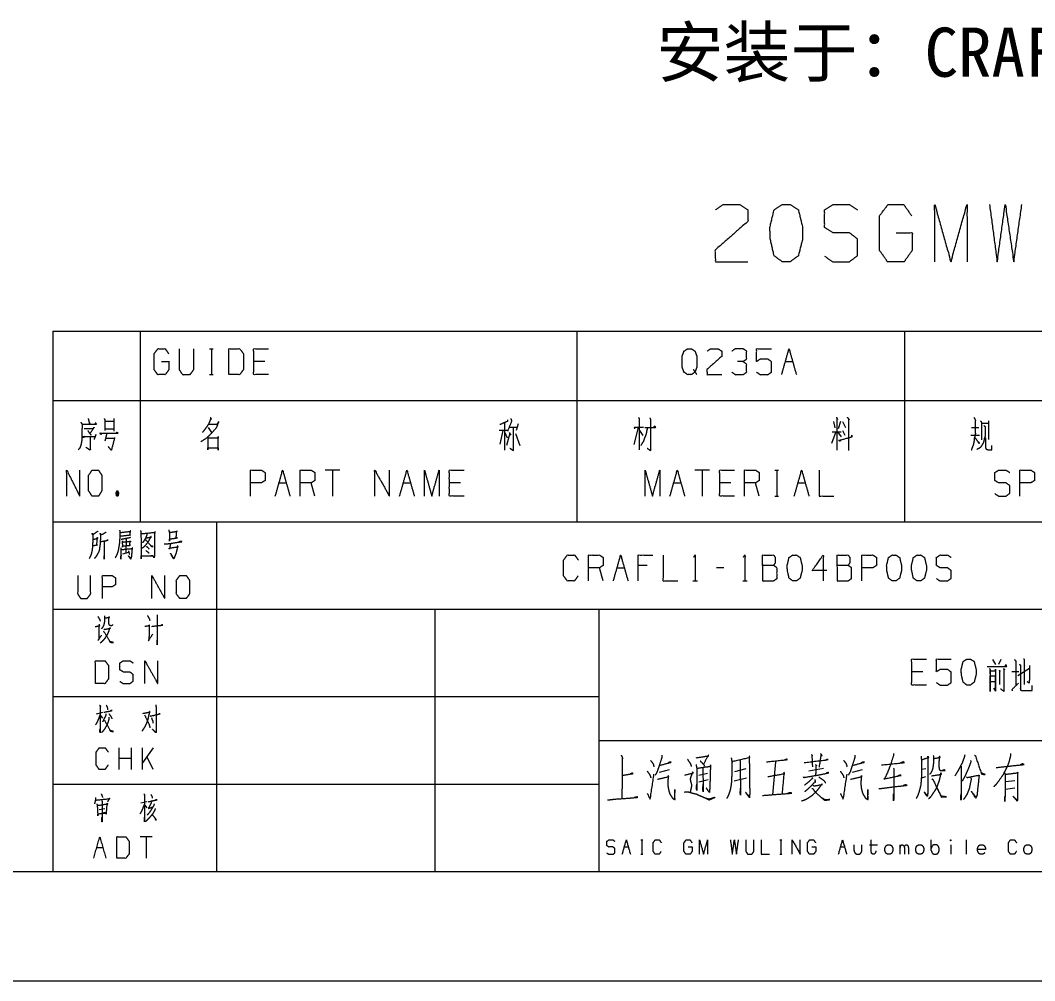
# Model space of a CAD drawing. Header units: millimetres. Extents: x 0 to 594, y 0 to 420.
# Drawn here: x 401 to 493.9, y 0 to 87.9 of the extents above; entities that cross this region are included whole.
import ezdxf

# ---------------------------------------------------------------- set-up
doc = ezdxf.new("R2010")
doc.units = ezdxf.units.MM
doc.layers.add('101', color=7, linetype='Continuous', true_color=0xffffff)

msp = doc.modelspace()

# ---------------------------------------------------------------- linework, layer by layer
at = {"layer": '101', "color": 72, "linetype": 'Continuous', "lineweight": 18}
for p, q in [((404, 59.463), (412, 59.463)), ((404, 59.463), (404, 53.113)), ((412, 59.463), (412, 53.113)), ((412, 59.463), (452, 59.463)), ((452, 59.463), (482, 59.463)), ((452, 59.463), (452, 53.113)), ((482, 59.463), (507, 59.463)), ((482, 59.463), (482, 53.113)), ((418.347, 57.85), (418.683, 57.85)), ((418.524, 57.85), (418.524, 55.475)), ((423.413, 56.675), (422.405, 56.675)), ((471.087, 56.675), (471.759, 56.675)), ((418.347, 55.475), (418.683, 55.475)), ((404, 53.113), (404, 42)), ((404, 53.113), (412, 53.113)), ((412, 53.113), (452, 53.113)), ((412, 53.113), (412, 42)), ((452, 53.113), (482, 53.113)), ((452, 53.113), (452, 42)), ((482, 53.113), (507, 53.113)), ((482, 53.113), (482, 42)), ((408.76, 51.225), (409.576, 51.225)), ((409.592, 51.45), (409.592, 50.3)), ((475.495, 51.175), (475.618, 50.6)), ((476.149, 51.175), (475.936, 50.525)), ((476.325, 51.2), (476.608, 50.625)), ((489.703, 51.25), (489.703, 49.55)), ((408.76, 50.525), (409.576, 50.525)), ((418.231, 50.65), (418.549, 50.175)), ((444.877, 50.4), (445.637, 50.4)), ((445.213, 50.35), (444.948, 49.125)), ((445.355, 51.075), (445.355, 48.55)), ((445.39, 50.175), (445.602, 49.7)), ((445.779, 50.675), (446.556, 50.675)), ((445.796, 50.175), (445.938, 49.95)), ((446.627, 50.975), (446.45, 50.35)), ((457.601, 50.625), (457.212, 49.075)), ((457.742, 50.35), (458.043, 49.9)), ((475.724, 50.25), (475.318, 49.175)), ((475.371, 50.25), (476.184, 50.25)), ((475.866, 50.25), (476.184, 49.775)), ((476.308, 50.375), (476.52, 49.925)), ((488.147, 50.65), (488.819, 50.65)), ((489.102, 51.025), (489.703, 51.025)), ((408.948, 50.075), (408.76, 49.375)), ((408.807, 49.65), (409.592, 49.65)), ((445.867, 50.125), (445.549, 49)), ((446.38, 50.075), (446.786, 48.975)), ((488.059, 49.95), (488.872, 49.95)), ((430.279, 46.737), (428.935, 46.737)), ((429.607, 46.737), (429.607, 44.363)), ((464.143, 46.737), (462.8, 46.737)), ((463.472, 46.737), (463.472, 44.363)), ((470.124, 46.737), (470.46, 46.737)), ((470.301, 46.737), (470.301, 44.363)), ((424.718, 45.563), (425.39, 45.563)), ((428.002, 44.363), (427.666, 45.563)), ((436.101, 45.563), (436.772, 45.563)), ((441.325, 45.563), (440.318, 45.563)), ((460.859, 45.563), (461.531, 45.563)), ((466.084, 45.563), (465.077, 45.563)), ((468.696, 44.363), (468.36, 45.563)), ((472.242, 45.563), (472.913, 45.563)), ((409.846, 44.812), (409.987, 44.388)), ((470.124, 44.363), (470.46, 44.363)), ((404, 42), (412, 42)), ((412, 42), (452, 42)), ((452, 42), (482, 42)), ((482, 42), (507, 42)), ((410.722, 40.45), (410.706, 39.147)), ((410.425, 39.059), (410.971, 39.213)), ((454.404, 36.59), (454.068, 37.79)), ((455.673, 37.79), (456.345, 37.79)), ((458.444, 38.015), (457.614, 38.015)), ((465.451, 37.79), (464.779, 37.79)), ((462.626, 36.59), (463.05, 36.59)), ((467.179, 36.59), (467.603, 36.59)), ((490.068, 29.39), (490.315, 28.94)), ((490.828, 29.39), (490.616, 28.94)), ((483.662, 28.265), (482.655, 28.265)), ((491.814, 28.29), (492.468, 28.29)), ((492.379, 27.94), (493.44, 28.615)), ((490.156, 26.765), (490.333, 26.49)), ((408.546, 24.552), (407.99, 24.407)), ((408.356, 24.304), (408.561, 24.035)), ((410.097, 19.346), (410.097, 21.313)), ((411.209, 19.346), (411.209, 21.313)), ((412.219, 19.346), (412.219, 21.313)), ((413.184, 21.313), (412.219, 19.947)), ((413.184, 19.346), (412.628, 20.526)), ((411.209, 20.34), (410.097, 20.34)), ((470.177, 20.029), (469.908, 17.027)), ((492.782, 19.856), (492.587, 19.753)), ((459.569, 19.097), (460.472, 19.339)), ((463.178, 18.821), (463.959, 18.994)), ((466.397, 18.304), (467.519, 18.58)), ((467.47, 19.408), (466.421, 19.132)), ((473.225, 19.201), (474.591, 19.442)), ((477.248, 19.097), (478.151, 19.339)), ((483.954, 19.408), (483.564, 19.339)), ((483.93, 18.649), (483.564, 18.545)), ((463.178, 18.2), (464.007, 18.407)), ((492.099, 18.304), (491.246, 18.2)), ((491.246, 17.545), (492.099, 17.648)), ((412.625, 16.367), (412.054, 16.242)), ((412.42, 16.077), (412.61, 15.828)), ((408.25, 15.684), (408.777, 15.766)), ((413.108, 13.168), (411.996, 13.168)), ((412.552, 13.168), (412.552, 11.202)), ((408.031, 12.196), (408.587, 12.196)), ((456.34, 12.239), (456.711, 12.239)), ((457.842, 12.887), (458.028, 12.887)), ((457.94, 12.887), (457.94, 11.576)), ((470.571, 12.887), (470.757, 12.887)), ((470.669, 12.887), (470.669, 11.576)), ((476.141, 12.239), (476.512, 12.239)), ((478.784, 12.446), (479.516, 12.446)), ((481.613, 11.576), (481.613, 12.446)), ((484.442, 11.921), (484.442, 12.887)), ((486.227, 12.446), (486.227, 11.576)), ((487.641, 12.901), (487.641, 11.576)), ((457.842, 11.576), (458.028, 11.576)), ((470.571, 11.576), (470.757, 11.576))]:
    msp.add_line(p, q, dxfattribs=at)
at = {"layer": '101', "color": 133, "linetype": 'Continuous', "lineweight": 18}
for p, q in [((404, 42), (404, 10)), ((404, 42), (584, 42)), ((419, 42), (419, 10)), ((404, 34), (584, 34)), ((439, 34), (439, 10)), ((454, 34), (454, 10)), ((404, 26), (454, 26)), ((454, 22), (563, 22)), ((404, 18), (454, 18)), ((25, 10), (584, 10)), ((404, 10), (584, 10)), ((0, 0), (594, 0))]:
    msp.add_line(p, q, dxfattribs=at)
at = {"layer": '101', "color": 72, "linetype": 'Continuous', "lineweight": 18}
for points, knots in [([(464.687, 70.551), (465.388, 71.048), (466.908, 71.048), (467.648, 70.551), (467.648, 69.504), (464.648, 66.859), (464.687, 65.811), (467.648, 65.811)], [0, 0, 0.069692, 0.192977, 0.265275, 0.350227, 0.67474, 0.759751, 1, 1]), ([(471.537, 65.811), (472.278, 66.362), (472.667, 67.906), (472.667, 68.953), (472.278, 70.551), (471.537, 71.048), (470.797, 71.048), (470.056, 70.551), (469.667, 68.953), (469.706, 67.906), (470.056, 66.362), (470.797, 65.811), (471.537, 65.811)], [0, 0, 0.067524, 0.18397, 0.260582, 0.380941, 0.446138, 0.500304, 0.565503, 0.685862, 0.762527, 0.878307, 0.945834, 1, 1]), ([(474.686, 66.307), (475.426, 65.811), (476.946, 65.811), (477.686, 66.362), (477.686, 67.906), (476.946, 68.457), (475.465, 68.457), (474.686, 68.953), (474.686, 70.551), (475.465, 71.048), (476.946, 71.048), (477.686, 70.551)], [0, 0, 0.068034, 0.184054, 0.254519, 0.372335, 0.442801, 0.555844, 0.62637, 0.748394, 0.81892, 0.931963, 1, 1]), ([(481.225, 68.457), (482.705, 68.457), (482.705, 66.859), (481.965, 65.811), (480.445, 65.811), (479.705, 66.859), (479.705, 70), (480.484, 71.048), (481.926, 71.048), (482.666, 70)], [0, 0, 0.103295, 0.214795, 0.304259, 0.410273, 0.499739, 0.718895, 0.809956, 0.910534, 1, 1]), ([(484.763, 65.811), (484.763, 71.048), (486.243, 65.811), (487.724, 71.048), (487.724, 65.811)], [0, 0, 0.245192, 0.5, 0.754808, 1, 1]), ([(489.782, 71.048), (490.483, 65.811), (491.224, 71.048), (492.003, 65.811), (492.743, 71.048)], [0, 0, 0.249745, 0.499742, 0.750003, 1, 1]), ([(413.971, 56.675), (414.642, 56.675), (414.642, 55.95), (414.307, 55.475), (413.617, 55.475), (413.281, 55.95), (413.281, 57.375), (413.635, 57.85), (414.289, 57.85), (414.625, 57.375)], [0, 0, 0.103298, 0.214798, 0.304266, 0.410278, 0.499742, 0.718897, 0.809959, 0.910536, 1, 1]), ([(415.576, 57.85), (415.576, 55.95), (415.894, 55.475), (416.565, 55.475), (416.919, 55.95), (416.919, 57.85)], [0, 0, 0.337152, 0.4386, 0.55778, 0.662848, 1, 1]), ([(420.129, 55.475), (421.118, 55.475), (421.472, 55.95), (421.472, 57.375), (421.118, 57.85), (420.129, 57.85), (420.129, 55.475)], [0, 0, 0.142139, 0.227162, 0.43179, 0.516813, 0.658952, 1, 1]), ([(423.748, 55.475), (422.405, 55.475), (422.405, 57.85), (423.748, 57.85)], [0, 0, 0.26539, 0.73461, 1, 1]), ([(462.653, 55.95), (462.812, 55.7), (462.476, 55.475), (462.14, 55.475), (461.804, 55.7), (461.628, 56.175), (461.628, 57.15), (461.804, 57.625), (462.14, 57.85), (462.476, 57.85), (462.812, 57.625), (462.989, 57.15), (462.989, 56.2), (462.812, 55.7), (462.989, 55.475)], [0, 0, 0.043279, 0.102317, 0.15137, 0.210409, 0.284431, 0.426833, 0.500855, 0.559893, 0.608946, 0.667985, 0.742007, 0.880758, 0.958212, 1, 1]), ([(463.922, 57.625), (464.24, 57.85), (464.929, 57.85), (465.265, 57.625), (465.265, 57.15), (463.904, 55.95), (463.922, 55.475), (465.265, 55.475)], [0, 0, 0.069694, 0.192978, 0.265273, 0.350226, 0.674741, 0.759753, 1, 1]), ([(467.206, 56.675), (467.542, 56.9), (467.542, 57.625), (467.206, 57.85), (466.516, 57.85), (466.181, 57.625)], [0, 0, 0.153882, 0.429856, 0.583738, 0.846131, 1, 1]), ([(468.457, 55.7), (468.793, 55.475), (469.482, 55.475), (469.818, 55.7), (469.818, 56.65), (469.482, 56.9), (468.793, 56.9), (468.457, 56.675), (468.457, 57.85), (469.818, 57.85)], [0, 0, 0.062227, 0.168343, 0.230571, 0.376816, 0.441265, 0.547381, 0.609609, 0.790491, 1, 1]), ([(470.751, 55.475), (471.423, 57.85), (472.095, 55.475)], [0, 0, 0.499999, 1, 1]), ([(466.198, 55.7), (466.516, 55.475), (467.206, 55.475), (467.542, 55.7), (467.542, 56.425), (467.206, 56.675), (466.693, 56.675)], [0, 0, 0.124113, 0.34368, 0.472446, 0.703377, 0.83674, 1, 1]), ([(406.563, 51.125), (406.689, 50.95), (406.657, 49.45), (406.595, 49.075), (406.485, 48.775), (406.344, 48.6)], [0, 0, 0.081566, 0.649825, 0.793834, 0.914837, 1, 1]), ([(407.254, 51.45), (407.363, 51), (407.395, 51.075), (407.348, 50.9)], [0, 0, 0.638263, 0.750289, 1, 1]), ([(408.697, 51.475), (408.776, 51.375), (408.776, 50.35)], [0, 0, 0.110327, 1, 1]), ([(418.32, 50.95), (419.08, 50.95), (419.203, 51.175), (418.974, 50.6), (418.549, 50.125), (418.143, 49.7), (417.56, 49.325)], [0, 0, 0.213825, 0.286067, 0.460277, 0.639448, 0.804909, 1, 1]), ([(418.426, 51.55), (418.532, 51.375), (418.479, 51.45), (418.284, 50.975), (418.055, 50.625), (417.701, 50.175)], [0, 0, 0.113638, 0.164642, 0.449679, 0.682199, 1, 1]), ([(445.637, 51.35), (445.637, 51.2), (444.948, 50.9)], [0, 0, 0.16634, 1, 1]), ([(445.938, 51.475), (446.026, 51.225), (445.637, 50.275)], [0, 0, 0.205285, 1, 1]), ([(457.636, 51.55), (457.707, 51.45), (457.707, 48.6)], [0, 0, 0.041199, 1, 1]), ([(458.679, 51.525), (458.732, 51.375), (458.732, 48.525), (458.432, 48.725)], [0, 0, 0.047211, 0.892897, 1, 1]), ([(475.76, 51.575), (475.866, 51.375), (475.813, 51.45), (475.813, 48.55)], [0, 0, 0.070341, 0.098886, 1, 1]), ([(476.75, 51.575), (476.926, 51.375), (476.856, 51.45), (476.856, 48.525)], [0, 0, 0.081003, 0.112283, 1, 1]), ([(488.359, 51.55), (488.483, 51.35), (488.483, 50), (488.395, 49.7), (488.359, 49.375), (488.289, 49.025), (488.2, 48.825), (488.112, 48.55)], [0, 0, 0.076124, 0.513099, 0.614333, 0.72015, 0.835727, 0.906506, 1, 1]), ([(488.96, 51.25), (489.049, 51.1), (489.049, 49.5)], [0, 0, 0.098135, 1, 1]), ([(406.704, 50.95), (408.007, 50.95), (407.928, 51.075), (407.85, 50.9)], [0, 0, 0.793274, 0.883167, 1, 1]), ([(406.893, 50.55), (407.709, 50.55), (407.803, 50.675), (407.41, 50.075), (407.505, 49.95), (407.222, 50.35)], [0, 0, 0.349361, 0.416368, 0.723324, 0.79033, 1, 1]), ([(408.462, 50.075), (408.415, 50), (408.321, 50.125), (409.968, 50.125), (409.874, 50.2), (409.764, 50.075)], [0, 0, 0.040637, 0.112445, 0.868407, 0.923638, 1, 1]), ([(446.15, 50.675), (446.15, 48.525), (445.867, 48.725)], [0, 0, 0.861245, 1, 1]), ([(457.3, 50.525), (457.283, 50.675), (458.096, 50.675)], [0, 0, 0.156662, 1, 1]), ([(458.467, 50.625), (458.396, 50.375), (458.361, 50.15), (458.29, 49.9), (458.184, 49.65), (458.096, 49.375), (457.954, 49.175), (457.848, 48.975)], [0, 0, 0.146027, 0.274049, 0.420079, 0.572726, 0.735077, 0.872761, 1, 1]), ([(458.22, 50.65), (459.209, 50.65), (459.121, 50.775), (459.015, 50.65)], [0, 0, 0.757422, 0.874569, 1, 1]), ([(489.261, 50.825), (489.385, 50.725), (489.385, 49.85), (489.296, 49.6), (489.261, 49.375), (489.19, 49.2), (489.049, 48.95), (488.907, 48.775), (488.624, 48.625)], [0, 0, 0.062424, 0.405825, 0.509885, 0.599271, 0.67335, 0.786068, 0.874362, 1, 1]), ([(406.908, 49.825), (406.814, 49.7), (406.767, 49.8), (407.913, 49.8), (407.96, 50), (407.787, 49.55)], [0, 0, 0.074523, 0.127162, 0.672611, 0.770466, 1, 1]), ([(407.442, 49.825), (407.442, 48.55), (407.034, 48.825)], [0, 0, 0.721581, 1, 1]), ([(409.67, 49.725), (409.372, 48.55), (409.074, 48.9)], [0, 0, 0.725023, 1, 1]), ([(418.161, 49.8), (418.214, 49.725), (418.214, 48.6), (418.214, 48.775), (419.15, 48.775), (419.15, 48.55), (419.15, 49.825), (419.15, 49.65), (418.249, 49.65)], [0, 0, 0.018727, 0.248084, 0.283763, 0.47474, 0.520612, 0.780551, 0.816229, 1, 1]), ([(476.149, 49.5), (476.096, 49.375), (475.99, 49.45), (477.227, 49.8), (477.174, 49.925), (477.103, 49.775)], [0, 0, 0.073276, 0.143365, 0.837238, 0.910514, 1, 1]), ([(488.465, 49.7), (488.819, 49.175), (488.872, 49.225), (488.731, 49.325)], [0, 0, 0.720028, 0.802953, 1, 1]), ([(489.402, 49.7), (489.402, 48.775), (489.491, 48.65), (489.632, 48.6), (489.985, 48.6), (489.985, 48.975)], [0, 0, 0.472766, 0.551011, 0.62766, 0.808338, 1, 1]), ([(405.28, 44.363), (405.28, 46.737), (406.472, 44.363), (406.472, 46.737)], [0, 0, 0.32062, 0.67938, 1, 1]), ([(407.602, 44.363), (408.198, 44.363), (408.496, 44.838), (408.496, 46.263), (408.198, 46.737), (407.602, 46.737), (407.288, 46.263), (407.288, 44.838), (407.602, 44.363)], [0, 0, 0.094595, 0.183572, 0.409673, 0.49865, 0.593245, 0.683572, 0.909673, 1, 1]), ([(422.106, 44.363), (422.106, 46.737), (423.114, 46.737), (423.449, 46.513), (423.449, 45.788), (423.096, 45.563), (422.106, 45.563)], [0, 0, 0.401146, 0.571314, 0.639589, 0.762044, 0.832821, 1, 1]), ([(424.383, 44.363), (425.054, 46.737), (425.726, 44.363)], [0, 0, 0.499999, 1, 1]), ([(426.659, 44.363), (426.659, 46.737), (427.666, 46.737), (428.002, 46.513), (428.002, 45.788), (427.666, 45.563), (426.659, 45.563)], [0, 0, 0.400951, 0.571036, 0.639278, 0.761673, 0.829915, 1, 1]), ([(433.488, 44.363), (433.488, 46.737), (434.832, 44.363), (434.832, 46.737)], [0, 0, 0.317574, 0.682426, 1, 1]), ([(435.765, 44.363), (436.437, 46.737), (437.108, 44.363)], [0, 0, 0.499999, 1, 1]), ([(438.041, 44.363), (438.041, 46.737), (438.713, 44.363), (439.385, 46.737), (439.385, 44.363)], [0, 0, 0.245192, 0.500001, 0.754808, 1, 1]), ([(441.661, 44.363), (440.318, 44.363), (440.318, 46.737), (441.661, 46.737)], [0, 0, 0.26539, 0.73461, 1, 1]), ([(458.247, 44.363), (458.247, 46.737), (458.919, 44.363), (459.59, 46.737), (459.59, 44.363)], [0, 0, 0.245192, 0.500001, 0.754808, 1, 1]), ([(460.524, 44.363), (461.195, 46.737), (461.867, 44.363)], [0, 0, 0.499999, 1, 1]), ([(466.42, 44.363), (465.076, 44.363), (465.076, 46.737), (466.42, 46.737)], [0, 0, 0.26539, 0.73461, 1, 1]), ([(467.353, 44.363), (467.353, 46.737), (468.36, 46.737), (468.696, 46.513), (468.696, 45.788), (468.36, 45.563), (467.353, 45.563)], [0, 0, 0.400951, 0.571036, 0.639278, 0.761673, 0.829915, 1, 1]), ([(471.906, 44.363), (472.578, 46.737), (473.249, 44.363)], [0, 0, 0.500001, 1, 1]), ([(474.182, 46.737), (474.182, 44.363), (475.526, 44.363)], [0, 0, 0.638733, 1, 1]), ([(490.269, 44.588), (490.604, 44.363), (491.294, 44.363), (491.63, 44.613), (491.63, 45.313), (491.294, 45.563), (490.622, 45.563), (490.269, 45.788), (490.269, 46.513), (490.622, 46.737), (491.294, 46.737), (491.63, 46.513)], [0, 0, 0.068035, 0.184054, 0.254518, 0.372335, 0.442799, 0.555847, 0.62637, 0.748394, 0.818917, 0.931965, 1, 1]), ([(492.563, 44.363), (492.563, 46.737), (493.57, 46.737), (493.906, 46.513), (493.906, 45.788), (493.553, 45.563), (492.563, 45.563)], [0, 0, 0.401146, 0.571314, 0.639589, 0.762044, 0.832821, 1, 1]), ([(409.846, 44.388), (409.987, 44.388), (410.065, 44.613), (409.987, 44.812), (409.846, 44.812), (409.767, 44.613), (409.846, 44.388), (409.987, 44.812)], [0, 0, 0.086295, 0.231897, 0.363169, 0.449464, 0.580736, 0.726337, 1, 1]), ([(408.131, 41.134), (408.068, 41.09), (407.647, 40.803), (407.616, 40.98), (407.663, 40.803), (407.663, 40.229), (407.647, 39.876), (407.631, 39.633), (407.6, 39.39), (407.553, 39.169), (407.491, 38.949), (407.413, 38.794), (407.35, 38.661)], [0, 0, 0.024368, 0.186804, 0.243943, 0.302151, 0.48502, 0.597665, 0.675193, 0.753197, 0.825096, 0.898188, 0.953343, 1, 1]), ([(408.865, 41.046), (408.615, 40.869), (408.381, 40.803), (408.349, 40.98), (408.381, 40.715), (408.365, 40.45), (408.349, 40.163), (408.334, 39.92), (408.303, 39.699), (408.271, 39.456), (408.225, 39.28), (408.147, 39.147), (408.068, 38.993), (407.99, 38.86), (407.912, 38.75), (407.834, 38.661)], [0, 0, 0.096324, 0.172942, 0.229419, 0.313419, 0.396987, 0.487496, 0.564127, 0.634338, 0.711439, 0.768977, 0.81739, 0.871907, 0.92032, 0.962889, 1, 1]), ([(410.128, 41.245), (410.144, 41.046), (410.144, 40.693), (410.128, 40.362), (410.113, 40.141), (410.082, 39.854), (410.035, 39.611), (409.988, 39.346), (409.926, 39.147), (409.847, 38.949), (409.723, 38.706)], [0, 0, 0.076502, 0.212087, 0.339339, 0.424292, 0.535104, 0.630036, 0.733299, 0.813246, 0.895184, 1, 1]), ([(410.175, 41.024), (411.143, 41.134), (411.096, 41.179), (411.05, 40.781), (411.128, 40.781), (410.16, 40.671)], [0, 0, 0.391072, 0.416916, 0.577577, 0.608912, 1, 1]), ([(412.048, 41.201), (412.079, 40.914), (412.11, 38.639), (412.095, 38.882), (413.203, 38.882), (413.125, 38.904), (412.969, 38.882)], [0, 0, 0.069512, 0.617085, 0.67568, 0.942516, 0.962044, 1, 1]), ([(412.095, 40.914), (413.406, 41.046), (413.359, 41.112), (413.328, 40.914), (413.312, 38.926), (413.297, 38.706), (413.188, 38.882)], [0, 0, 0.328133, 0.348331, 0.398412, 0.893174, 0.948283, 1, 1]), ([(412.61, 40.892), (412.61, 40.781), (412.47, 40.45), (412.298, 40.185), (412.22, 40.075)], [0, 0, 0.119857, 0.510428, 0.853217, 1, 1]), ([(414.623, 41.267), (414.686, 41.002), (414.686, 40.229), (414.686, 40.428), (415.435, 40.538), (415.31, 40.538), (415.341, 41.09), (415.357, 41.179), (415.388, 41.112), (415.279, 41.09), (414.686, 41.002)], [0, 0, 0.076614, 0.294118, 0.350047, 0.563215, 0.598354, 0.753962, 0.779204, 0.799818, 0.831203, 1, 1]), ([(407.694, 39.81), (407.725, 39.832), (408.084, 39.898), (408.037, 39.876), (408.084, 40.56), (408.115, 40.472), (407.678, 40.362)], [0, 0, 0.02268, 0.239271, 0.26999, 0.67699, 0.732559, 1, 1]), ([(408.365, 40.185), (409.068, 40.317), (409.021, 40.34), (408.943, 40.295)], [0, 0, 0.834802, 0.895274, 1, 1]), ([(408.724, 40.229), (408.724, 38.595), (408.709, 38.706), (408.724, 38.882)], [0, 0, 0.849782, 0.907773, 1, 1]), ([(411.128, 40.582), (411.081, 40.538), (410.69, 40.472), (410.472, 40.428), (410.269, 40.384)], [0, 0, 0.072258, 0.516577, 0.766872, 1, 1]), ([(410.347, 40.273), (410.363, 40.119), (410.394, 39.677), (410.378, 39.788), (411.112, 39.854), (411.05, 39.854), (411.096, 40.251), (411.128, 40.185), (410.363, 40.119)], [0, 0, 0.056493, 0.217483, 0.258029, 0.52592, 0.548622, 0.694151, 0.720787, 1, 1]), ([(412.532, 40.56), (412.594, 40.538), (413.031, 40.605), (412.985, 40.671), (412.782, 40.251), (412.626, 40.03), (412.485, 39.854), (412.345, 39.699), (412.189, 39.589)], [0, 0, 0.033928, 0.260452, 0.302022, 0.540802, 0.679358, 0.795013, 0.902032, 1, 1]), ([(412.501, 40.317), (412.548, 40.317), (413.031, 39.743), (413.203, 39.743), (413.031, 39.788), (412.953, 39.832)], [0, 0, 0.037884, 0.645153, 0.784051, 0.927467, 1, 1]), ([(414.202, 39.986), (414.405, 39.986), (414.81, 40.03), (415.81, 40.185), (415.7, 40.207), (415.544, 40.163)], [0, 0, 0.107045, 0.322378, 0.855631, 0.914429, 1, 1]), ([(414.795, 40.03), (414.686, 39.501), (414.654, 39.589), (415.482, 39.721), (415.435, 39.81), (415.435, 39.721), (415.341, 39.346), (415.279, 39.103), (415.201, 38.904), (415.138, 38.75), (415.091, 38.639), (415.06, 38.617), (414.779, 39.125), (415.076, 38.661)], [0, 0, 0.136369, 0.159977, 0.371155, 0.396351, 0.41861, 0.516112, 0.579318, 0.633127, 0.675138, 0.705363, 0.714999, 0.861277, 1, 1]), ([(410.222, 39.633), (410.238, 39.434), (410.253, 38.926), (410.238, 38.595), (410.222, 38.684), (410.253, 38.904)], [0, 0, 0.14747, 0.523363, 0.768669, 0.835021, 1, 1]), ([(410.253, 39.456), (411.315, 39.567), (411.284, 39.633), (411.268, 39.523), (411.221, 39.015), (411.206, 38.816), (411.143, 38.595), (410.94, 38.882), (411.159, 38.661)], [0, 0, 0.374079, 0.399745, 0.438827, 0.617585, 0.687453, 0.767884, 0.891101, 1, 1]), ([(410.925, 39.346), (410.987, 39.169), (411.018, 39.037)], [0, 0, 0.579206, 1, 1]), ([(412.516, 39.39), (412.719, 39.236), (412.813, 39.125)], [0, 0, 0.637927, 1, 1]), ([(412.579, 39.765), (412.75, 39.611), (412.829, 39.501)], [0, 0, 0.630803, 1, 1]), ([(453.061, 36.59), (453.061, 38.965), (454.068, 38.965), (454.404, 38.74), (454.404, 38.015), (454.068, 37.79), (453.061, 37.79)], [0, 0, 0.400951, 0.571036, 0.639278, 0.761673, 0.829915, 1, 1]), ([(457.614, 36.59), (457.614, 38.965), (458.957, 38.965)], [0, 0, 0.638733, 1, 1]), ([(478.102, 36.59), (478.102, 38.965), (479.109, 38.965), (479.445, 38.74), (479.445, 38.015), (479.092, 37.79), (478.102, 37.79)], [0, 0, 0.401146, 0.571314, 0.639589, 0.762044, 0.832821, 1, 1]), ([(452.11, 37.065), (451.774, 36.59), (451.12, 36.59), (450.784, 37.065), (450.784, 38.49), (451.12, 38.965), (451.792, 38.965), (452.128, 38.49)], [0, 0, 0.114567, 0.243366, 0.357933, 0.638582, 0.75315, 0.885433, 1, 1]), ([(455.337, 36.59), (456.009, 38.965), (456.681, 36.59)], [0, 0, 0.500001, 1, 1]), ([(459.89, 38.965), (459.89, 36.59), (461.234, 36.59)], [0, 0, 0.638733, 1, 1]), ([(462.697, 38.765), (462.838, 38.965), (462.838, 36.59)], [0, 0, 0.093486, 1, 1]), ([(467.25, 38.765), (467.391, 38.965), (467.391, 36.59)], [0, 0, 0.093495, 1, 1]), ([(468.996, 38.015), (468.996, 38.965), (470.004, 38.965), (470.163, 38.74), (470.163, 38.265), (470.004, 38.015), (468.996, 38.015), (468.996, 36.59), (469.986, 36.59), (470.322, 36.815), (470.322, 37.79), (470.004, 38.015)], [0, 0, 0.115918, 0.238845, 0.272468, 0.330427, 0.366583, 0.48951, 0.663387, 0.78416, 0.833483, 0.952451, 1, 1]), ([(472.103, 36.59), (472.439, 36.84), (472.616, 37.54), (472.616, 38.015), (472.439, 38.74), (472.103, 38.965), (471.767, 38.965), (471.432, 38.74), (471.255, 38.015), (471.273, 37.54), (471.432, 36.84), (471.767, 36.59), (472.103, 36.59)], [0, 0, 0.067524, 0.183969, 0.260581, 0.380939, 0.446136, 0.500306, 0.565502, 0.68586, 0.762525, 0.878306, 0.94583, 1, 1]), ([(474.892, 37.54), (473.549, 37.54), (474.557, 38.965), (474.557, 36.59)], [0, 0, 0.245869, 0.565295, 1, 1]), ([(475.826, 38.015), (475.826, 38.965), (476.833, 38.965), (476.992, 38.74), (476.992, 38.265), (476.833, 38.015), (475.826, 38.015), (475.826, 36.59), (476.815, 36.59), (477.151, 36.815), (477.151, 37.79), (476.833, 38.015)], [0, 0, 0.115916, 0.238846, 0.272469, 0.330427, 0.366583, 0.489513, 0.663387, 0.784164, 0.833486, 0.952452, 1, 1]), ([(481.209, 36.59), (481.545, 36.84), (481.722, 37.54), (481.722, 38.015), (481.545, 38.74), (481.209, 38.965), (480.873, 38.965), (480.538, 38.74), (480.361, 38.015), (480.379, 37.54), (480.538, 36.84), (480.873, 36.59), (481.209, 36.59)], [0, 0, 0.067524, 0.183971, 0.260583, 0.380943, 0.446139, 0.500302, 0.565504, 0.685863, 0.762528, 0.878307, 0.945837, 1, 1]), ([(483.486, 36.59), (483.822, 36.84), (483.998, 37.54), (483.998, 38.015), (483.822, 38.74), (483.486, 38.965), (483.15, 38.965), (482.814, 38.74), (482.637, 38.015), (482.655, 37.54), (482.814, 36.84), (483.15, 36.59), (483.486, 36.59)], [0, 0, 0.067524, 0.183969, 0.260581, 0.380939, 0.446136, 0.500306, 0.565502, 0.68586, 0.762525, 0.878306, 0.94583, 1, 1]), ([(484.914, 36.815), (485.25, 36.59), (485.939, 36.59), (486.275, 36.84), (486.275, 37.54), (485.939, 37.79), (485.267, 37.79), (484.914, 38.015), (484.914, 38.74), (485.267, 38.965), (485.939, 38.965), (486.275, 38.74)], [0, 0, 0.068039, 0.184057, 0.254519, 0.372334, 0.442797, 0.555843, 0.62637, 0.748393, 0.81892, 0.931967, 1, 1]), ([(406.286, 37.083), (406.286, 35.405), (406.567, 34.985), (407.16, 34.985), (407.473, 35.405), (407.473, 37.083)], [0, 0, 0.337152, 0.438596, 0.55778, 0.662848, 1, 1]), ([(408.549, 34.985), (408.549, 37.083), (409.439, 37.083), (409.736, 36.884), (409.736, 36.244), (409.423, 36.045), (408.549, 36.045)], [0, 0, 0.401145, 0.571315, 0.639588, 0.762043, 0.832818, 1, 1]), ([(413.075, 34.985), (413.075, 37.083), (414.261, 34.985), (414.261, 37.083)], [0, 0, 0.317574, 0.682426, 1, 1]), ([(415.635, 34.985), (416.228, 34.985), (416.524, 35.405), (416.524, 36.663), (416.228, 37.083), (415.635, 37.083), (415.322, 36.663), (415.322, 35.405), (415.635, 34.985)], [0, 0, 0.102677, 0.191615, 0.409473, 0.498411, 0.601089, 0.691615, 0.909473, 1, 1]), ([(413.56, 33.496), (413.575, 33.342), (413.575, 30.758), (413.56, 30.935), (413.575, 31.156)], [0, 0, 0.049515, 0.872925, 0.929447, 1, 1]), ([(407.894, 32.414), (408.316, 32.503), (408.253, 32.591), (408.238, 32.414), (408.222, 31.244), (408.144, 31.156), (408.472, 31.619)], [0, 0, 0.167415, 0.209472, 0.278411, 0.733406, 0.779229, 1, 1]), ([(408.128, 33.342), (408.316, 33.033), (408.347, 32.9)], [0, 0, 0.726446, 1, 1]), ([(408.737, 33.386), (408.753, 33.187), (408.753, 32.966), (408.721, 32.768), (408.675, 32.569), (408.612, 32.436), (408.55, 32.326), (408.472, 32.216)], [0, 0, 0.161542, 0.340479, 0.503495, 0.668951, 0.787649, 0.890431, 1, 1]), ([(408.768, 33.209), (409.19, 33.253), (409.159, 33.32), (409.112, 33.143), (409.112, 32.856), (409.112, 32.701), (409.127, 32.635), (409.159, 32.569), (409.221, 32.547), (409.299, 32.525), (409.408, 32.525), (409.471, 32.547), (409.518, 32.591)], [0, 0, 0.256877, 0.301268, 0.412023, 0.585997, 0.679674, 0.720919, 0.7653, 0.805457, 0.85462, 0.920845, 0.961001, 1, 1]), ([(412.436, 32.436), (412.873, 32.525), (412.841, 32.569), (412.81, 31.2), (412.748, 31.112), (413.169, 31.73)], [0, 0, 0.163602, 0.183442, 0.685811, 0.72549, 1, 1]), ([(412.67, 33.43), (412.857, 33.099), (412.888, 32.966)], [0, 0, 0.736537, 1, 1]), ([(413.076, 32.436), (414.09, 32.547), (414.028, 32.569), (413.903, 32.525)], [0, 0, 0.837057, 0.891361, 1, 1]), ([(408.675, 32.149), (409.283, 32.26), (409.237, 32.326), (409.096, 31.929), (409.018, 31.752), (408.94, 31.597), (408.815, 31.399), (408.675, 31.222), (408.534, 31.067), (408.425, 30.957), (408.331, 30.891)], [0, 0, 0.254937, 0.288355, 0.462049, 0.541621, 0.612965, 0.709675, 0.802668, 0.888738, 0.952739, 1, 1]), ([(408.659, 31.951), (408.69, 31.951), (409.268, 30.979), (409.564, 30.957), (409.268, 31.023), (409.19, 31.112)], [0, 0, 0.016597, 0.617598, 0.775738, 0.937326, 1, 1]), ([(407.91, 27.192), (408.784, 27.192), (409.096, 27.612), (409.096, 28.87), (408.784, 29.29), (407.91, 29.29), (407.91, 27.192)], [0, 0, 0.142136, 0.227161, 0.43179, 0.516816, 0.658952, 1, 1]), ([(410.157, 27.391), (410.454, 27.192), (411.062, 27.192), (411.359, 27.413), (411.359, 28.031), (411.062, 28.252), (410.469, 28.252), (410.157, 28.451), (410.157, 29.091), (410.469, 29.29), (411.062, 29.29), (411.359, 29.091)], [0, 0, 0.068038, 0.184052, 0.254519, 0.372334, 0.442801, 0.555845, 0.62637, 0.748392, 0.818918, 0.931961, 1, 1]), ([(412.436, 27.192), (412.436, 29.29), (413.622, 27.192), (413.622, 29.29)], [0, 0, 0.317574, 0.682426, 1, 1]), ([(483.998, 27.065), (482.655, 27.065), (482.655, 29.44), (483.998, 29.44)], [0, 0, 0.26539, 0.73461, 1, 1]), ([(484.914, 27.29), (485.25, 27.065), (485.939, 27.065), (486.275, 27.29), (486.275, 28.24), (485.939, 28.49), (485.25, 28.49), (484.914, 28.265), (484.914, 29.44), (486.275, 29.44)], [0, 0, 0.062231, 0.168346, 0.230572, 0.376815, 0.441263, 0.547377, 0.609609, 0.790489, 1, 1]), ([(488.039, 27.065), (488.374, 27.315), (488.551, 28.015), (488.551, 28.49), (488.374, 29.215), (488.039, 29.44), (487.703, 29.44), (487.367, 29.215), (487.19, 28.49), (487.208, 28.015), (487.367, 27.315), (487.703, 27.065), (488.039, 27.065)], [0, 0, 0.067524, 0.18397, 0.260582, 0.38094, 0.446137, 0.5003, 0.565502, 0.685861, 0.762526, 0.878307, 0.945837, 1, 1]), ([(489.573, 28.765), (491.358, 28.765), (491.305, 28.915), (491.181, 28.79)], [0, 0, 0.842003, 0.917041, 1, 1]), ([(492.061, 29.39), (492.203, 29.265), (492.203, 27.015)], [0, 0, 0.077385, 1, 1]), ([(492.521, 28.965), (492.609, 28.89), (492.609, 26.79), (492.627, 26.615), (492.751, 26.565), (493.687, 26.565), (493.687, 27.015)], [0, 0, 0.029632, 0.56644, 0.611401, 0.645515, 0.884969, 1, 1]), ([(492.892, 29.465), (492.963, 29.415), (492.963, 27.115)], [0, 0, 0.036281, 1, 1]), ([(493.458, 28.84), (493.422, 27.24), (493.228, 27.365)], [0, 0, 0.873798, 1, 1]), ([(489.785, 28.59), (489.856, 28.415), (489.856, 26.465), (489.856, 28.365), (490.333, 28.365), (490.333, 28.49), (490.333, 26.49), (490.333, 27.865), (489.838, 27.865), (489.838, 27.39), (490.315, 27.39)], [0, 0, 0.019945, 0.226009, 0.426789, 0.477221, 0.490431, 0.701778, 0.84708, 0.899377, 0.949572, 1, 1]), ([(490.669, 28.415), (490.757, 28.34), (490.686, 28.365), (490.686, 27.115)], [0, 0, 0.080449, 0.132489, 1, 1]), ([(491.057, 28.565), (491.181, 28.465), (491.093, 28.54), (491.093, 26.465), (490.81, 26.715)], [0, 0, 0.058329, 0.10083, 0.861605, 1, 1]), ([(491.885, 26.54), (491.849, 26.665), (492.433, 27.24)], [0, 0, 0.13689, 1, 1]), ([(408.297, 25.235), (408.371, 25.111), (408.341, 25.153), (408.341, 22.71), (408.312, 22.855), (408.341, 23.062)], [0, 0, 0.048148, 0.065088, 0.880815, 0.930183, 1, 1]), ([(408.898, 25.235), (408.985, 25.049), (409.015, 24.925), (409.015, 24.801)], [0, 0, 0.449927, 0.72868, 1, 1]), ([(413.433, 25.256), (413.463, 25.028), (413.463, 23.455), (413.477, 22.938), (413.463, 22.731), (413.448, 22.689), (413.126, 23.021), (413.448, 22.731)], [0, 0, 0.066217, 0.519982, 0.669307, 0.729162, 0.741827, 0.875056, 1, 1]), ([(408.341, 24.407), (408.254, 24.118), (408.151, 23.869), (408.049, 23.642), (407.932, 23.435)], [0, 0, 0.285938, 0.539663, 0.775435, 1, 1]), ([(408.868, 24.428), (408.854, 24.263), (408.707, 23.973), (408.605, 23.766), (408.546, 23.683)], [0, 0, 0.201933, 0.596286, 0.876829, 1, 1]), ([(408.678, 24.573), (409.424, 24.718), (409.366, 24.739), (409.293, 24.697)], [0, 0, 0.838754, 0.907252, 1, 1]), ([(409.146, 24.428), (409.322, 24.2), (409.366, 24.097), (409.424, 23.973)], [0, 0, 0.535198, 0.744447, 1, 1]), ([(412.262, 24.47), (412.906, 24.594), (412.862, 24.656), (412.819, 24.407), (412.76, 24.159), (412.701, 23.89), (412.584, 23.559), (412.453, 23.29), (412.438, 23.248), (412.321, 23.062), (412.175, 22.855)], [0, 0, 0.244423, 0.272769, 0.366786, 0.461903, 0.564545, 0.695473, 0.80714, 0.823505, 0.905514, 1, 1]), ([(412.409, 24.325), (412.804, 23.517), (412.877, 23.29), (412.892, 23.145)], [0, 0, 0.700218, 0.886543, 1, 1]), ([(412.936, 24.242), (412.98, 24.221), (413.828, 24.428), (413.77, 24.449), (413.711, 24.407)], [0, 0, 0.045962, 0.873312, 0.932107, 1, 1]), ([(409.132, 24.118), (409.146, 23.952), (409.058, 23.662), (408.971, 23.435), (408.868, 23.248), (408.693, 22.958), (408.59, 22.834), (408.458, 22.71)], [0, 0, 0.103476, 0.291956, 0.443857, 0.576191, 0.787108, 0.887318, 1, 1]), ([(408.737, 23.828), (408.78, 23.786), (409.293, 22.834), (409.571, 22.814), (409.307, 22.876), (409.234, 22.958)], [0, 0, 0.033497, 0.633662, 0.788434, 0.938664, 1, 1]), ([(413.038, 24.056), (413.17, 23.745), (413.184, 23.6)], [0, 0, 0.698422, 1, 1]), ([(409.073, 19.74), (408.795, 19.346), (408.254, 19.346), (407.975, 19.74), (407.975, 20.919), (408.254, 21.313), (408.81, 21.313), (409.088, 20.919)], [0, 0, 0.114566, 0.243371, 0.357937, 0.638582, 0.753148, 0.885434, 1, 1]), ([(456.058, 20.65), (456.204, 20.305), (456.155, 20.408), (456.131, 19.684), (456.131, 17.648), (456.106, 16.682)], [0, 0, 0.088891, 0.116032, 0.287979, 0.770794, 1, 1]), ([(459.764, 20.65), (459.764, 20.408), (459.52, 19.649), (459.35, 19.132), (459.179, 18.821)], [0, 0, 0.124612, 0.535976, 0.81716, 1, 1]), ([(462.934, 20.408), (464.056, 20.581), (464.032, 20.65), (463.593, 19.822), (463.3, 20.098), (463.617, 19.787), (463.666, 19.649)], [0, 0, 0.36175, 0.385071, 0.68373, 0.811932, 0.953357, 1, 1]), ([(466.202, 20.063), (467.836, 20.443), (467.787, 20.546), (467.787, 20.029), (467.812, 18.614), (467.812, 17.786), (467.836, 17.269), (467.812, 16.924), (467.812, 16.751), (467.446, 17.234), (467.787, 16.855)], [0, 0, 0.250208, 0.267273, 0.344452, 0.555438, 0.678924, 0.756189, 0.80777, 0.833496, 0.923863, 1, 1]), ([(473.469, 20.719), (473.566, 20.581), (473.517, 20.581), (473.566, 19.58)], [0, 0, 0.138588, 0.178591, 1, 1]), ([(474.298, 20.788), (474.444, 20.615), (474.347, 20.684), (474.176, 19.546)], [0, 0, 0.151118, 0.230947, 1, 1]), ([(477.444, 20.65), (477.444, 20.408), (477.2, 19.649), (477.029, 19.132), (476.858, 18.821)], [0, 0, 0.124612, 0.535976, 0.81716, 1, 1]), ([(480.979, 20.788), (480.979, 20.581), (480.662, 19.615), (480.443, 19.063), (480.174, 18.476), (480.126, 18.476), (481.687, 18.787), (481.589, 18.821), (481.37, 18.718)], [0, 0, 0.046524, 0.275034, 0.408549, 0.553506, 0.56447, 0.922194, 0.945453, 1, 1]), ([(483.515, 20.546), (483.54, 20.27), (483.564, 19.408), (483.54, 18.58), (483.491, 17.924), (483.344, 17.338), (483.198, 16.924), (483.076, 16.682)], [0, 0, 0.070329, 0.28934, 0.499598, 0.66644, 0.819873, 0.931329, 1, 1]), ([(483.588, 20.236), (484.223, 20.443), (484.125, 20.512), (484.125, 17.165), (484.101, 16.924), (484.076, 16.855), (483.784, 17.303), (484.076, 16.924)], [0, 0, 0.122094, 0.143965, 0.756447, 0.800872, 0.814266, 0.912285, 1, 1]), ([(484.637, 20.615), (484.662, 20.27), (484.637, 19.822), (484.588, 19.442), (484.491, 19.166), (484.369, 18.959), (484.296, 18.89)], [0, 0, 0.190955, 0.438945, 0.650197, 0.811822, 0.944471, 1, 1]), ([(484.686, 20.339), (485.271, 20.443), (485.198, 20.546), (485.149, 20.029), (485.149, 19.58), (485.174, 19.339), (485.296, 19.235), (485.735, 19.235), (485.637, 19.304), (485.467, 19.235)], [0, 0, 0.209704, 0.254423, 0.437773, 0.595974, 0.681593, 0.738026, 0.892891, 0.935043, 1, 1]), ([(487.515, 20.684), (487.49, 20.512), (487.319, 20.029), (487.149, 19.684), (486.929, 19.27), (486.758, 18.994), (486.612, 18.752)], [0, 0, 0.081146, 0.319756, 0.49905, 0.71731, 0.868474, 1, 1]), ([(488.417, 20.65), (488.49, 20.581), (489.051, 18.925), (489.393, 18.856), (489.076, 18.994), (488.978, 19.132)], [0, 0, 0.037082, 0.681737, 0.810185, 0.937687, 1, 1]), ([(491.709, 20.788), (491.709, 20.615), (491.563, 20.029), (491.416, 19.615), (491.27, 19.339), (491.002, 18.821), (490.611, 18.269), (490.343, 17.924), (490.172, 17.752)], [0, 0, 0.049752, 0.224095, 0.350744, 0.440846, 0.608969, 0.803946, 0.929998, 1, 1]), ([(458.74, 20.167), (458.959, 19.891), (459.008, 19.753), (459.057, 19.58)], [0, 0, 0.519937, 0.735718, 1, 1]), ([(459.593, 19.718), (460.642, 19.994), (460.472, 19.994), (460.301, 19.891)], [0, 0, 0.745418, 0.86277, 1, 1]), ([(462.129, 20.27), (462.398, 19.856), (462.471, 19.615)], [0, 0, 0.661595, 1, 1]), ([(462.91, 19.787), (462.983, 19.408), (462.983, 17.407), (462.934, 17.648), (462.983, 17.993)], [0, 0, 0.129595, 0.800554, 0.883167, 1, 1]), ([(462.983, 19.442), (463.861, 19.58), (464.276, 19.615), (464.227, 19.753), (464.203, 18.683), (464.178, 18.028), (464.154, 17.476), (464.129, 17.234), (463.837, 17.648)], [0, 0, 0.198437, 0.291326, 0.324003, 0.562828, 0.709268, 0.832621, 0.88681, 1, 1]), ([(466.129, 20.408), (466.202, 19.994), (466.177, 19.58), (466.177, 18.856), (466.153, 18.2), (466.104, 17.821), (466.031, 17.441), (465.909, 17.062), (465.811, 16.855), (465.714, 16.682)], [0, 0, 0.110336, 0.219176, 0.409317, 0.581468, 0.681885, 0.783317, 0.887931, 0.947989, 1, 1]), ([(466.933, 20.201), (466.982, 17.476), (466.982, 16.993), (466.958, 17.2), (466.982, 17.614)], [0, 0, 0.711345, 0.837386, 0.891777, 1, 1]), ([(469.347, 20.029), (471.274, 20.236), (471.177, 20.27), (471.006, 20.201)], [0, 0, 0.870761, 0.917258, 1, 1]), ([(472.81, 19.96), (475.005, 20.236), (474.883, 20.236), (474.737, 20.167)], [0, 0, 0.886328, 0.935184, 1, 1]), ([(473.834, 19.787), (473.932, 19.684), (473.883, 19.649), (473.859, 18.821)], [0, 0, 0.138048, 0.196037, 1, 1]), ([(476.419, 20.167), (476.639, 19.891), (476.687, 19.753), (476.736, 19.58)], [0, 0, 0.519919, 0.735708, 1, 1]), ([(477.273, 19.718), (478.322, 19.994), (478.151, 19.994), (477.98, 19.891)], [0, 0, 0.745418, 0.86277, 1, 1]), ([(479.906, 19.753), (481.979, 19.96), (481.882, 20.029), (481.614, 19.925)], [0, 0, 0.836558, 0.884538, 1, 1]), ([(487.197, 19.649), (487.173, 16.544), (487.149, 16.82), (487.197, 17.096)], [0, 0, 0.847819, 0.923473, 1, 1]), ([(488.051, 20.167), (488.076, 20.029), (487.856, 19.442), (487.758, 19.235), (487.612, 18.89), (487.466, 18.58), (487.271, 18.269)], [0, 0, 0.067376, 0.368457, 0.478479, 0.658654, 0.823687, 1, 1]), ([(490.392, 19.511), (492.929, 19.787), (492.782, 19.856)], [0, 0, 0.940373, 1, 1]), ([(456.155, 18.787), (457.131, 18.959), (457.058, 18.994), (456.887, 18.925)], [0, 0, 0.788942, 0.853361, 1, 1]), ([(458.447, 19.166), (458.667, 18.856), (458.715, 18.752), (458.764, 18.58)], [0, 0, 0.564222, 0.733996, 1, 1]), ([(458.447, 17.131), (458.715, 16.613), (459.057, 18.89)], [0, 0, 0.202024, 1, 1]), ([(459.374, 18.442), (460.423, 18.683), (460.374, 18.787), (460.35, 18.545), (460.325, 18.2), (460.325, 17.959), (460.35, 17.683), (460.447, 17.269), (460.52, 17.062), (460.618, 16.924), (460.715, 16.751), (460.837, 16.648), (460.984, 16.579), (460.959, 17.51), (460.935, 16.648)], [0, 0, 0.198341, 0.219427, 0.264159, 0.327896, 0.372401, 0.423462, 0.501847, 0.542307, 0.573452, 0.609974, 0.639452, 0.669269, 0.84099, 1, 1]), ([(461.885, 18.821), (462.666, 19.028), (462.593, 19.097), (462.52, 18.89), (462.398, 18.58), (462.373, 18.442), (462.398, 18.269), (462.471, 18.062), (462.495, 17.821), (462.422, 17.476), (462.373, 17.269)], [0, 0, 0.288074, 0.323953, 0.402274, 0.521276, 0.571267, 0.633415, 0.711736, 0.798325, 0.924134, 1, 1]), ([(463.544, 19.477), (463.544, 18.614), (463.568, 17.786), (463.568, 17.303), (463.52, 17.545), (463.568, 17.959)], [0, 0, 0.304008, 0.595981, 0.766226, 0.853067, 1, 1]), ([(469.494, 18.683), (471.03, 18.959), (470.957, 19.063), (470.786, 17.096)], [0, 0, 0.426348, 0.460962, 1, 1]), ([(472.712, 18.649), (472.786, 18.614), (472.834, 18.614), (474.078, 18.821), (475.078, 19.028), (475.005, 19.063), (474.835, 18.994)], [0, 0, 0.03022, 0.048442, 0.519508, 0.90099, 0.93121, 1, 1]), ([(473.542, 18.614), (473.566, 18.476), (473.517, 18.476), (473.225, 18.2), (472.834, 17.89)], [0, 0, 0.128576, 0.173333, 0.542439, 1, 1]), ([(474.152, 18.649), (474.639, 18.304), (474.761, 18.097)], [0, 0, 0.713213, 1, 1]), ([(476.126, 19.166), (476.346, 18.856), (476.395, 18.752), (476.443, 18.58)], [0, 0, 0.564232, 0.734008, 1, 1]), ([(476.126, 17.131), (476.395, 16.613), (476.736, 18.89)], [0, 0, 0.202025, 1, 1]), ([(477.053, 18.442), (478.102, 18.683), (478.053, 18.787), (478.029, 18.545), (478.005, 18.2), (478.005, 17.959), (478.029, 17.683), (478.126, 17.269), (478.2, 17.062), (478.297, 16.924), (478.395, 16.751), (478.517, 16.648), (478.663, 16.579), (478.639, 17.51), (478.614, 16.648)], [0, 0, 0.198341, 0.219427, 0.264159, 0.327896, 0.372401, 0.423462, 0.501847, 0.542307, 0.573452, 0.609974, 0.639452, 0.669269, 0.84099, 1, 1]), ([(481.004, 19.442), (481.028, 19.27), (481.004, 16.475), (480.979, 16.751), (481.004, 17.096)], [0, 0, 0.048504, 0.826565, 0.903707, 1, 1]), ([(484.466, 18.752), (485.393, 18.89), (485.32, 19.028), (485.247, 18.649), (485.149, 18.235), (485.052, 17.993), (484.954, 17.717), (484.808, 17.441), (484.613, 17.165), (484.466, 16.924), (484.32, 16.751), (484.198, 16.648)], [0, 0, 0.248092, 0.289444, 0.391762, 0.504368, 0.573323, 0.650821, 0.733525, 0.823009, 0.897766, 0.957654, 1, 1]), ([(488.076, 18.58), (488.1, 18.442), (487.929, 17.579), (487.734, 17.096), (487.563, 16.82), (487.393, 16.579)], [0, 0, 0.064861, 0.471801, 0.712904, 0.863113, 1, 1]), ([(487.685, 18.649), (487.758, 18.58), (487.807, 18.614), (488.832, 18.821), (488.685, 17.476), (488.637, 16.993), (488.563, 16.786), (488.515, 16.717), (488.124, 17.338), (488.539, 16.786)], [0, 0, 0.021075, 0.033595, 0.252602, 0.536203, 0.637926, 0.683931, 0.701638, 0.85533, 1, 1]), ([(491.172, 19.028), (491.221, 18.89), (491.197, 16.613), (491.197, 16.406), (491.172, 16.613), (491.197, 16.855)], [0, 0, 0.047496, 0.786426, 0.853598, 0.921234, 1, 1]), ([(491.221, 18.89), (492.343, 19.028), (492.343, 19.097), (492.392, 19.028), (492.343, 18.994), (492.343, 16.579), (492.319, 16.441), (491.929, 16.889), (492.319, 16.51)], [0, 0, 0.224404, 0.238101, 0.254875, 0.266735, 0.746114, 0.773932, 0.891945, 1, 1]), ([(473.615, 17.89), (473.688, 17.821), (474.469, 17.959), (474.42, 17.993), (474.127, 17.579), (473.956, 17.372), (473.761, 17.165), (473.542, 16.958), (473.298, 16.786), (473.03, 16.613), (472.81, 16.51), (472.566, 16.441)], [0, 0, 0.029336, 0.260531, 0.277958, 0.425846, 0.504112, 0.587088, 0.675096, 0.762235, 0.855273, 0.926063, 1, 1]), ([(473.786, 18.407), (473.834, 18.166), (473.786, 18.2), (473.444, 17.821), (473.152, 17.545), (472.859, 17.303)], [0, 0, 0.154139, 0.191519, 0.51091, 0.762599, 1, 1]), ([(479.638, 17.579), (482.223, 17.89), (482.101, 17.924), (481.882, 17.855)], [0, 0, 0.879469, 0.922273, 1, 1]), ([(484.515, 18.442), (484.588, 18.442), (485.369, 16.82), (485.857, 16.82), (485.369, 16.889), (485.076, 17.441)], [0, 0, 0.021038, 0.538447, 0.678703, 0.820356, 1, 1]), ([(407.914, 16.76), (407.914, 16.574), (407.855, 16.284), (407.826, 16.18)], [0, 0, 0.316024, 0.817546, 1, 1]), ([(407.914, 16.532), (409.231, 16.656), (409.201, 16.719), (409.026, 16.387)], [0, 0, 0.748921, 0.787785, 1, 1]), ([(408.44, 17.112), (408.528, 16.905), (408.558, 16.76)], [0, 0, 0.603344, 1, 1]), ([(412.362, 17.091), (412.42, 16.988), (412.405, 17.008), (412.405, 14.566), (412.391, 14.752), (412.405, 14.959)], [0, 0, 0.039885, 0.048389, 0.86771, 0.930393, 1, 1]), ([(412.991, 17.05), (413.093, 16.843), (413.108, 16.76), (413.093, 16.698)], [0, 0, 0.609645, 0.831589, 1, 1]), ([(454.814, 16.544), (455.399, 16.613), (456.814, 16.717), (457.57, 16.786), (457.497, 16.82), (457.228, 16.751)], [0, 0, 0.188612, 0.642513, 0.885467, 0.911354, 1, 1]), ([(461.861, 17.269), (462.056, 17.303), (462.276, 17.269), (462.593, 17.165), (462.91, 17.096), (463.373, 16.889), (463.788, 16.717), (464.105, 16.544), (464.666, 16.786), (464.105, 16.613), (463.837, 16.682)], [0, 0, 0.051203, 0.108611, 0.194781, 0.278615, 0.40974, 0.525762, 0.619016, 0.776804, 0.92843, 1, 1]), ([(469.006, 16.958), (471.665, 17.165), (471.543, 17.2), (471.323, 17.165)], [0, 0, 0.884284, 0.926312, 1, 1]), ([(473.517, 17.579), (473.591, 17.579), (473.737, 17.372), (474.274, 16.855), (474.688, 16.51), (475.152, 16.579), (474.713, 16.544), (474.517, 16.682)], [0, 0, 0.026517, 0.118384, 0.388536, 0.584008, 0.7538, 0.913391, 1, 1]), ([(408.045, 16.201), (408.075, 16.015), (408.133, 15.104), (408.119, 15.27), (408.85, 15.352), (408.762, 15.373), (408.601, 15.332)], [0, 0, 0.083432, 0.487209, 0.560758, 0.88655, 0.926463, 1, 1]), ([(408.85, 15.352), (408.909, 15.249), (408.997, 16.242), (409.026, 16.16), (408.104, 16.015)], [0, 0, 0.055629, 0.522281, 0.563367, 1, 1]), ([(408.499, 16.47), (408.528, 16.429), (408.514, 14.545), (408.484, 14.731), (408.514, 14.959)], [0, 0, 0.021551, 0.822258, 0.902418, 1, 1]), ([(412.42, 16.222), (412.288, 15.891), (412.186, 15.642), (412.098, 15.456), (411.981, 15.27)], [0, 0, 0.339096, 0.594725, 0.790666, 1, 1]), ([(413.284, 16.18), (413.269, 16.077), (413.093, 15.766), (413.079, 15.746), (412.947, 15.539), (412.801, 15.332), (412.64, 15.145)], [0, 0, 0.084867, 0.374491, 0.395073, 0.594273, 0.800097, 1, 1]), ([(413.035, 16.408), (413.02, 16.284), (412.771, 15.787), (412.742, 15.766), (413.196, 15.911)], [0, 0, 0.104846, 0.570662, 0.600717, 1, 1]), ([(412.742, 16.387), (413.562, 16.553), (413.503, 16.574), (413.386, 16.512)], [0, 0, 0.811183, 0.871423, 1, 1]), ([(413.386, 15.766), (413.342, 15.621), (413.166, 15.29), (412.991, 15.083), (412.801, 14.856), (412.64, 14.69), (412.508, 14.566)], [0, 0, 0.100504, 0.349354, 0.529551, 0.726518, 0.879826, 1, 1]), ([(413.108, 15.207), (413.401, 14.856), (413.459, 14.69), (413.371, 14.897)], [0, 0, 0.533337, 0.737997, 1, 1]), ([(409.874, 11.202), (410.694, 11.202), (410.986, 11.595), (410.986, 12.775), (410.694, 13.168), (409.874, 13.168), (409.874, 11.202)], [0, 0, 0.142134, 0.22716, 0.43179, 0.516816, 0.65895, 1, 1]), ([(454.731, 11.7), (454.916, 11.576), (455.297, 11.576), (455.482, 11.714), (455.482, 12.101), (455.297, 12.239), (454.926, 12.239), (454.731, 12.363), (454.731, 12.763), (454.926, 12.887), (455.297, 12.887), (455.482, 12.763)], [0, 0, 0.068036, 0.184054, 0.254519, 0.372335, 0.4428, 0.555844, 0.62637, 0.748394, 0.818921, 0.931965, 1, 1]), ([(459.715, 11.838), (459.53, 11.576), (459.169, 11.576), (458.983, 11.838), (458.983, 12.625), (459.169, 12.887), (459.54, 12.887), (459.725, 12.625)], [0, 0, 0.114569, 0.243366, 0.357935, 0.638584, 0.753153, 0.885431, 1, 1]), ([(462.183, 12.239), (462.554, 12.239), (462.554, 11.838), (462.368, 11.576), (461.988, 11.576), (461.802, 11.838), (461.802, 12.625), (461.998, 12.887), (462.359, 12.887), (462.544, 12.625)], [0, 0, 0.103293, 0.214793, 0.304257, 0.410269, 0.499739, 0.718893, 0.809961, 0.910536, 1, 1]), ([(463.227, 11.576), (463.227, 12.887), (463.597, 11.576), (463.968, 12.887), (463.968, 11.576)], [0, 0, 0.245192, 0.5, 0.754808, 1, 1]), ([(466.055, 12.887), (466.231, 11.576), (466.416, 12.887), (466.611, 11.576), (466.797, 12.887)], [0, 0, 0.249745, 0.499742, 0.750004, 1, 1]), ([(467.47, 12.887), (467.47, 11.838), (467.645, 11.576), (468.016, 11.576), (468.211, 11.838), (468.211, 12.887)], [0, 0, 0.337152, 0.438599, 0.557781, 0.662848, 1, 1]), ([(468.884, 12.887), (468.884, 11.576), (469.625, 11.576)], [0, 0, 0.638735, 1, 1]), ([(471.713, 11.576), (471.713, 12.887), (472.454, 11.576), (472.454, 12.887)], [0, 0, 0.317574, 0.682426, 1, 1]), ([(473.498, 12.239), (473.868, 12.239), (473.868, 11.838), (473.683, 11.576), (473.303, 11.576), (473.117, 11.838), (473.117, 12.625), (473.312, 12.887), (473.673, 12.887), (473.859, 12.625)], [0, 0, 0.103295, 0.214796, 0.304261, 0.410274, 0.49974, 0.718896, 0.809958, 0.910535, 1, 1]), ([(477.37, 12.446), (477.37, 11.921), (477.429, 11.742), (477.536, 11.618), (477.672, 11.576), (477.799, 11.576), (477.936, 11.618), (478.043, 11.742), (478.102, 11.921), (478.102, 12.446)], [0, 0, 0.242013, 0.329103, 0.404869, 0.470739, 0.529274, 0.595143, 0.670897, 0.757987, 1, 1]), ([(479.379, 11.894), (479.331, 11.7), (479.223, 11.59), (479.087, 11.59), (478.97, 11.7), (478.931, 11.894), (478.931, 12.901)], [0, 0, 0.107406, 0.190396, 0.26402, 0.350759, 0.456999, 1, 1]), ([(480.257, 11.742), (480.365, 11.618), (480.501, 11.576), (480.628, 11.576), (480.765, 11.618), (480.872, 11.742), (480.93, 11.921), (480.93, 12.114), (480.872, 12.28), (480.765, 12.404), (480.628, 12.446), (480.501, 12.446), (480.365, 12.404), (480.257, 12.28), (480.199, 12.114), (480.199, 11.921), (480.257, 11.742)], [0, 0, 0.063224, 0.118198, 0.167051, 0.222025, 0.285249, 0.357934, 0.432348, 0.5, 0.563224, 0.618198, 0.667051, 0.722025, 0.785248, 0.8529, 0.927315, 1, 1]), ([(481.613, 12.183), (481.642, 12.335), (481.74, 12.432), (481.847, 12.432), (481.945, 12.335), (481.984, 12.183), (481.984, 11.576)], [0, 0, 0.118879, 0.224456, 0.306982, 0.412559, 0.533084, 1, 1]), ([(481.984, 12.183), (482.013, 12.335), (482.111, 12.432), (482.228, 12.432), (482.316, 12.335), (482.355, 12.183), (482.355, 11.576)], [0, 0, 0.118601, 0.223931, 0.313782, 0.413931, 0.534174, 1, 1]), ([(483.086, 11.742), (483.193, 11.618), (483.33, 11.576), (483.457, 11.576), (483.593, 11.618), (483.701, 11.742), (483.759, 11.921), (483.759, 12.114), (483.701, 12.28), (483.593, 12.404), (483.457, 12.446), (483.33, 12.446), (483.193, 12.404), (483.086, 12.28), (483.027, 12.114), (483.027, 11.921), (483.086, 11.742)], [0, 0, 0.063224, 0.118198, 0.167051, 0.222025, 0.285249, 0.357934, 0.432348, 0.5, 0.563224, 0.618198, 0.667051, 0.722025, 0.785248, 0.8529, 0.927315, 1, 1]), ([(484.442, 11.921), (484.5, 11.742), (484.608, 11.618), (484.744, 11.576), (484.871, 11.576), (485.008, 11.618), (485.115, 11.742), (485.174, 11.921), (485.174, 12.114), (485.115, 12.28), (485.008, 12.404), (484.871, 12.446), (484.744, 12.446), (484.608, 12.404), (484.5, 12.28), (484.442, 12.114)], [0, 0, 0.078529, 0.146835, 0.206229, 0.25901, 0.318404, 0.386711, 0.465239, 0.545637, 0.618728, 0.687034, 0.746428, 0.799209, 0.858603, 0.926909, 1, 1]), ([(486.227, 12.804), (486.246, 12.86), (486.227, 12.901), (486.207, 12.86), (486.227, 12.804)], [0, 0, 0.28063, 0.5, 0.71937, 1, 1]), ([(489.358, 11.742), (489.251, 11.618), (489.114, 11.576), (488.987, 11.576), (488.851, 11.618), (488.743, 11.742), (488.685, 11.921), (488.685, 12.114), (488.743, 12.28), (488.851, 12.404), (488.987, 12.446), (489.114, 12.446), (489.251, 12.404), (489.358, 12.28), (489.417, 12.114), (489.417, 12.018), (488.685, 12.018)], [0, 0, 0.053947, 0.100856, 0.142541, 0.189449, 0.243397, 0.305417, 0.368914, 0.426639, 0.480587, 0.527495, 0.56918, 0.616088, 0.670035, 0.727761, 0.759509, 1, 1]), ([(492.245, 11.838), (492.06, 11.576), (491.699, 11.576), (491.513, 11.838), (491.513, 12.625), (491.699, 12.887), (492.07, 12.887), (492.255, 12.625)], [0, 0, 0.114569, 0.243366, 0.357935, 0.638584, 0.753153, 0.885431, 1, 1]), ([(492.986, 11.742), (493.094, 11.618), (493.23, 11.576), (493.357, 11.576), (493.494, 11.618), (493.601, 11.742), (493.66, 11.921), (493.66, 12.114), (493.601, 12.28), (493.494, 12.404), (493.357, 12.446), (493.23, 12.446), (493.094, 12.404), (492.986, 12.28), (492.928, 12.114), (492.928, 11.921), (492.986, 11.742)], [0, 0, 0.063222, 0.11821, 0.167061, 0.222034, 0.285255, 0.357938, 0.432351, 0.5, 0.563222, 0.618194, 0.667046, 0.722034, 0.785255, 0.852905, 0.927317, 1, 1])]:
    msp.add_open_spline(points, degree=1, knots=knots, dxfattribs=at)
for points in [[(407.753, 11.202), (408.309, 13.168), (408.865, 11.202)], [(456.155, 11.576), (456.526, 12.887), (456.896, 11.576)], [(475.956, 11.576), (476.326, 12.887), (476.697, 11.576)]]:
    msp.add_open_spline(points, degree=1, dxfattribs=at)

# ---------------------------------------------------------------- texts
at = {"layer": '101', "color": 95, "linetype": 'Continuous', "lineweight": 18, "insert": (459.285, 87.242), "char_height": 4.5, "width": 12383.9218, "attachment_point": 1}
msp.add_mtext('{\\fSimSun|b0|i0|c134|p2;安装于：CRAFL1-1B00BP00S夹具}', dxfattribs=at)

doc.saveas('drawing.dxf')
